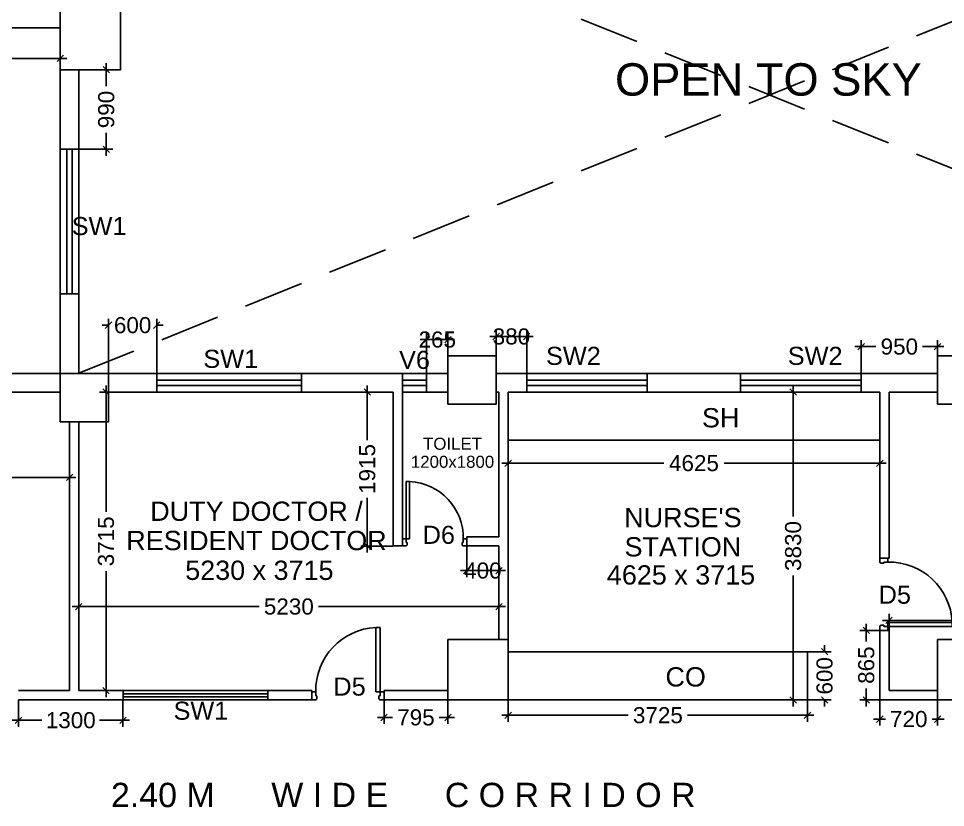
# Model space of a CAD drawing. Extents: x 7620542 to 7843793, y -6476226 to -6093835.
# Drawn here: x 7727223 to 7738759, y -6404808 to -6394993 of the extents above; entities that cross this region are included whole.
import ezdxf
from ezdxf.enums import TextEntityAlignment as Align

# ---------------------------------------------------------------- set-up
doc = ezdxf.new("R2010")
doc.units = 0
doc.header["$LTSCALE"] = 600
doc.header["$MEASUREMENT"] = 0
doc.header["$PDMODE"] = 35
doc.linetypes.add('HIDDEN2', pattern=[0.1875, 0.125, -0.0625])
doc.layers.get('0').update_dxf_attribs({"linetype": 'CONTINUOUS'})
doc.layers.get('Defpoints').update_dxf_attribs({"linetype": 'CONTINUOUS'})
for name, color, linetype in [('Counter', 7, 'CONTINUOUS'), ('DOOR', 32, 'CONTINUOUS'), ('Duct', 8, 'CONTINUOUS'), ('joinery', 7, 'CONTINUOUS'), ('LA-column', 3, 'CONTINUOUS'), ('Room Dim', 1, 'CONTINUOUS'), ('Shleves', 7, 'CONTINUOUS'), ('TEXT', 6, 'CONTINUOUS'), ('TXT', 6, 'CONTINUOUS'), ('Walls', 7, 'CONTINUOUS'), ('WIN', 151, 'CONTINUOUS'), ('Working Dim', 5, 'CONTINUOUS')]:
    doc.layers.add(name, color=color, linetype=linetype)
doc.styles.add('ari', font='arial.ttf')
doc.styles.add('ARIAL', font='arial.ttf')
doc.dimstyles.new('int. dim', dxfattribs={"dimtxt": 450, "dimasz": 80, "dimexe": 80, "dimexo": 0, "dimgap": 70, "dimtad": 0, "dimdec": 0, "dimzin": 12, "dimdsep": 46, "dimtxsty": 'ari', "dimblk": 'OBLIQUE', "dimcen": 2, "dimdle": 80, "dimclrd": 256, "dimclre": 256, "dimclrt": 6, "dimadec": 0, "dimazin": 0, "dimtfac": 1, "dimtdec": 0, "dimtix": 1, "dimtmove": 2, "dimatfit": 3, "dimfxl": 1, "dimtolj": 1, "dimtzin": 0, "dimlwd": -1, "dimlwe": -1, "dimarcsym": 0})

# ---------------------------------------------------------------- blocks, each defined once
blk = doc.blocks.new('1000')
at = {"layer": 'DOOR'}
for p, q in [((0, -100), (0, 0)), ((0, 0), (50, 0)), ((50, -100), (0, -100)), ((50, 0), (50, -2)), ((63, -49), (50, -49)), ((50, -49), (50, -100)), ((50, -100), (50, -901)), ((100, -100), (50, -100)), ((63, -13), (61, -13)), ((63, -13), (63, -49)), ((100, -901), (100, -100)), ((837, -13), (837, -49)), ((837, -13), (839, -13)), ((837, -49), (850, -49)), ((850, 0), (850, -2)), ((900, 0), (850, 0)), ((850, -49), (850, -100)), ((850, -100), (900, -100)), ((900, -100), (900, 0)), ((50, -901), (100, -901))]:
    blk.add_line(p, q, dxfattribs=at)
for centre, major_axis, start_param, end_param in [((50, -13), (-7.95, 7.95), 3.926991, 5.497787), ((850, -13), (7.95, 7.95), 0.785398, 2.356194)]:
    blk.add_ellipse(centre, major_axis=major_axis, ratio=1, start_param=start_param, end_param=end_param, dxfattribs=at)
at = {"layer": 'DOOR', "color": 145}
blk.add_ellipse((64, -115), major_axis=(-520, 590), ratio=1, start_param=2.464943, end_param=4.009476, dxfattribs=at)
blk = doc.blocks.new('_Oblique')
at = {"color": 0, "linetype": 'ByBlock', "lineweight": -2}
blk.add_line((-0.5, -0.5), (0.5, 0.5), dxfattribs=at)
blk = doc.blocks.new('*D268')
at = {"layer": 'Defpoints', "color": 0, "transparency": 16777216}
for p in [(7737942, -6403470, 2), (7738662, -6403470, 2), (7737942, -6403709)]:
    blk.add_point(p, dxfattribs=at)
at = {"layer": 'Working Dim', "transparency": 16777216}
for p, q in [((7737942, -6403470), (7737942, -6403789)), ((7738662, -6403470), (7738662, -6403789)), ((7737862, -6403709), (7738012, -6403709)), ((7738742, -6403709), (7738592, -6403709))]:
    blk.add_line(p, q, dxfattribs=at)
at = {"layer": 'Working Dim', "transparency": 16777216, "xscale": 80, "yscale": 80, "zscale": 80, "rotation": 180}
blk.add_blockref('_Oblique', (7737942, -6403709), dxfattribs=at)
at = {"layer": 'Working Dim', "transparency": 16777216, "xscale": 80, "yscale": 80, "zscale": 80}
blk.add_blockref('_Oblique', (7738662, -6403709), dxfattribs=at)
at = {"layer": 'Working Dim', "color": 6, "transparency": 16777216, "insert": (7738302, -6403709), "char_height": 200, "attachment_point": 5, "style": 'ari'}
blk.add_mtext('\\A1;720', dxfattribs=at)
blk = doc.blocks.new('*D269')
at = {"layer": 'Defpoints', "color": 0, "transparency": 16777216}
for p in [(7737774, -6402605), (7737942, -6402605, 2), (7737942, -6403470, 2)]:
    blk.add_point(p, dxfattribs=at)
at = {"layer": 'Working Dim', "transparency": 16777216}
for p, q in [((7737774, -6402525), (7737774, -6402745)), ((7737942, -6402605), (7737694, -6402605)), ((7737774, -6403550), (7737774, -6403329)), ((7737942, -6403470), (7737694, -6403470))]:
    blk.add_line(p, q, dxfattribs=at)
at = {"layer": 'Working Dim', "transparency": 16777216, "xscale": 80, "yscale": 80, "zscale": 80}
for p, rotation in [((7737774, -6402605), 90), ((7737774, -6403470), 270)]:
    blk.add_blockref('_Oblique', p, dxfattribs=dict(at, rotation=rotation))
at = {"layer": 'Working Dim', "color": 6, "transparency": 16777216, "insert": (7737774, -6403037), "char_height": 200, "attachment_point": 5, "rotation": 90, "style": 'ari'}
blk.add_mtext('\\A1;865', dxfattribs=at)
blk = doc.blocks.new('*D270')
at = {"layer": 'Defpoints', "color": 0, "transparency": 16777216}
for p in [(7733317, -6403470, -1), (7737042, -6403470, -1), (7737042, -6403661)]:
    blk.add_point(p, dxfattribs=at)
at = {"layer": 'Working Dim', "transparency": 16777216}
for p, q in [((7733317, -6403470), (7733317, -6403741)), ((7737042, -6403470), (7737042, -6403741)), ((7733237, -6403661), (7734810, -6403661)), ((7737122, -6403661), (7735549, -6403661))]:
    blk.add_line(p, q, dxfattribs=at)
at = {"layer": 'Working Dim', "transparency": 16777216, "xscale": 80, "yscale": 80, "zscale": 80, "rotation": 180}
blk.add_blockref('_Oblique', (7733317, -6403661), dxfattribs=at)
at = {"layer": 'Working Dim', "transparency": 16777216, "xscale": 80, "yscale": 80, "zscale": 80}
blk.add_blockref('_Oblique', (7737042, -6403661), dxfattribs=at)
at = {"layer": 'Working Dim', "color": 6, "transparency": 16777216, "insert": (7735180, -6403661), "char_height": 200, "attachment_point": 5, "style": 'ari'}
blk.add_mtext('\\A1;3725', dxfattribs=at)
blk = doc.blocks.new('*D271')
at = {"layer": 'Defpoints', "color": 0, "transparency": 16777216}
for p in [(7737042, -6402870, -1), (7737042, -6403470, -1), (7737255, -6403470)]:
    blk.add_point(p, dxfattribs=at)
at = {"layer": 'Working Dim', "transparency": 16777216}
for p, q in [((7737255, -6402870), (7737255, -6402790)), ((7737042, -6402870), (7737335, -6402870)), ((7737255, -6402870), (7737255, -6402878)), ((7737042, -6403470), (7737335, -6403470)), ((7737255, -6403470), (7737255, -6403461)), ((7737255, -6403470), (7737255, -6403550))]:
    blk.add_line(p, q, dxfattribs=at)
at = {"layer": 'Working Dim', "transparency": 16777216, "xscale": 80, "yscale": 80, "zscale": 80}
for p, rotation in [((7737255, -6402870), 270), ((7737255, -6403470), 90)]:
    blk.add_blockref('_Oblique', p, dxfattribs=dict(at, rotation=rotation))
at = {"layer": 'Working Dim', "color": 6, "transparency": 16777216, "insert": (7737255, -6403170), "char_height": 200, "attachment_point": 5, "rotation": 90, "style": 'ari'}
blk.add_mtext('\\A1;600', dxfattribs=at)
blk = doc.blocks.new('*D272')
at = {"layer": 'Defpoints', "color": 0, "transparency": 16777216}
for p in [(7736275, -6399640, 2), (7736864, -6399640), (7736575, -6403470, -1)]:
    blk.add_point(p, dxfattribs=at)
at = {"layer": 'Working Dim', "transparency": 16777216}
for p, q in [((7736864, -6399560), (7736864, -6401186)), ((7736275, -6399640), (7736944, -6399640)), ((7736864, -6403550), (7736864, -6401923)), ((7736575, -6403470), (7736944, -6403470))]:
    blk.add_line(p, q, dxfattribs=at)
at = {"layer": 'Working Dim', "transparency": 16777216, "xscale": 80, "yscale": 80, "zscale": 80}
for p, rotation in [((7736864, -6399640), 90), ((7736864, -6403470), 270)]:
    blk.add_blockref('_Oblique', p, dxfattribs=dict(at, rotation=rotation))
at = {"layer": 'Working Dim', "color": 6, "transparency": 16777216, "insert": (7736864, -6401555), "char_height": 200, "attachment_point": 5, "rotation": 90, "style": 'ari'}
blk.add_mtext('\\A1;3830', dxfattribs=at)
blk = doc.blocks.new('*D273')
at = {"layer": 'Defpoints', "color": 0, "transparency": 16777216}
for p in [(7733317, -6400240, -1), (7737942, -6400240, -1), (7737942, -6400525)]:
    blk.add_point(p, dxfattribs=at)
at = {"layer": 'Working Dim', "transparency": 16777216}
for p, q in [((7733317, -6400240), (7733317, -6400605)), ((7737942, -6400240), (7737942, -6400605)), ((7733237, -6400525), (7735256, -6400525)), ((7738022, -6400525), (7736003, -6400525))]:
    blk.add_line(p, q, dxfattribs=at)
at = {"layer": 'Working Dim', "transparency": 16777216, "xscale": 80, "yscale": 80, "zscale": 80, "rotation": 180}
blk.add_blockref('_Oblique', (7733317, -6400525), dxfattribs=at)
at = {"layer": 'Working Dim', "transparency": 16777216, "xscale": 80, "yscale": 80, "zscale": 80}
blk.add_blockref('_Oblique', (7737942, -6400525), dxfattribs=at)
at = {"layer": 'Working Dim', "color": 6, "transparency": 16777216, "insert": (7735629, -6400525), "char_height": 200, "attachment_point": 5, "style": 'ari'}
blk.add_mtext('\\A1;4625', dxfattribs=at)
blk = doc.blocks.new('*D274')
at = {"layer": 'Defpoints', "color": 0, "transparency": 16777216}
for p in [(7727972, -6402133, 2), (7733202, -6402133, 2), (7733202, -6402309)]:
    blk.add_point(p, dxfattribs=at)
at = {"layer": 'Working Dim', "transparency": 16777216}
for p, q in [((7727972, -6402133), (7727972, -6402389)), ((7733202, -6402133), (7733202, -6402389)), ((7727892, -6402309), (7730219, -6402309)), ((7733282, -6402309), (7730955, -6402309))]:
    blk.add_line(p, q, dxfattribs=at)
at = {"layer": 'Working Dim', "transparency": 16777216, "xscale": 80, "yscale": 80, "zscale": 80, "rotation": 180}
blk.add_blockref('_Oblique', (7727972, -6402309), dxfattribs=at)
at = {"layer": 'Working Dim', "transparency": 16777216, "xscale": 80, "yscale": 80, "zscale": 80}
blk.add_blockref('_Oblique', (7733202, -6402309), dxfattribs=at)
at = {"layer": 'Working Dim', "color": 6, "transparency": 16777216, "insert": (7730587, -6402309), "char_height": 200, "attachment_point": 5, "style": 'ari'}
blk.add_mtext('\\A1;5230', dxfattribs=at)
blk = doc.blocks.new('*D275')
at = {"layer": 'Defpoints', "color": 0, "transparency": 16777216}
for p in [(7728530, -6399640, 2), (7728312, -6403354), (7728523, -6403354, -1)]:
    blk.add_point(p, dxfattribs=at)
at = {"layer": 'Working Dim', "transparency": 16777216}
for p, q in [((7728312, -6399560), (7728312, -6401128)), ((7728530, -6399640), (7728232, -6399640)), ((7728312, -6403434), (7728312, -6401866)), ((7728523, -6403354), (7728232, -6403354))]:
    blk.add_line(p, q, dxfattribs=at)
at = {"layer": 'Working Dim', "transparency": 16777216, "xscale": 80, "yscale": 80, "zscale": 80}
for p, rotation in [((7728312, -6399640), 90), ((7728312, -6403354), 270)]:
    blk.add_blockref('_Oblique', p, dxfattribs=dict(at, rotation=rotation))
at = {"layer": 'Working Dim', "color": 6, "transparency": 16777216, "insert": (7728312, -6401497), "char_height": 200, "attachment_point": 5, "rotation": 90, "style": 'ari'}
blk.add_mtext('\\A1;3715', dxfattribs=at)
blk = doc.blocks.new('*D276')
at = {"layer": 'Defpoints', "color": 0, "transparency": 16777216}
for p in [(7727858, -6400701), (7723123, -6400767, 2), (7727858, -6400854, 2)]:
    blk.add_point(p, dxfattribs=at)
at = {"layer": 'Working Dim', "transparency": 16777216}
for p, q in [((7723123, -6400767), (7723123, -6400621)), ((7727858, -6400854), (7727858, -6400621)), ((7723043, -6400701), (7725117, -6400701)), ((7727938, -6400701), (7725864, -6400701))]:
    blk.add_line(p, q, dxfattribs=at)
at = {"layer": 'Working Dim', "transparency": 16777216, "xscale": 80, "yscale": 80, "zscale": 80, "rotation": 180}
blk.add_blockref('_Oblique', (7723123, -6400701), dxfattribs=at)
at = {"layer": 'Working Dim', "transparency": 16777216, "xscale": 80, "yscale": 80, "zscale": 80}
blk.add_blockref('_Oblique', (7727858, -6400701), dxfattribs=at)
at = {"layer": 'Working Dim', "color": 6, "transparency": 16777216, "insert": (7725491, -6400701), "char_height": 200, "attachment_point": 5, "style": 'ari'}
blk.add_mtext('\\A1;4735', dxfattribs=at)
blk = doc.blocks.new('*D280')
at = {"layer": 'Defpoints', "color": 0, "transparency": 16777216}
for p in [(7742791, -6402480), (7738057, -6402816, 2), (7742791, -6402816, 2)]:
    blk.add_point(p, dxfattribs=at)
at = {"layer": 'Working Dim', "transparency": 16777216}
for p, q in [((7738057, -6402816), (7738057, -6402400)), ((7742791, -6402816), (7742791, -6402400)), ((7737977, -6402480), (7740051, -6402480)), ((7742871, -6402480), (7740797, -6402480))]:
    blk.add_line(p, q, dxfattribs=at)
at = {"layer": 'Working Dim', "transparency": 16777216, "xscale": 80, "yscale": 80, "zscale": 80, "rotation": 180}
blk.add_blockref('_Oblique', (7738057, -6402480), dxfattribs=at)
at = {"layer": 'Working Dim', "transparency": 16777216, "xscale": 80, "yscale": 80, "zscale": 80}
blk.add_blockref('_Oblique', (7742791, -6402480), dxfattribs=at)
at = {"layer": 'Working Dim', "color": 6, "transparency": 16777216, "insert": (7740424, -6402480), "char_height": 200, "attachment_point": 5, "style": 'ari'}
blk.add_mtext('\\A1;4735', dxfattribs=at)
blk = doc.blocks.new('*D946')
at = {"layer": 'Defpoints', "color": 0, "transparency": 16777216}
for p in [(7725743, -6395394, 13), (7727743, -6395394, 15), (7727743, -6395489)]:
    blk.add_point(p, dxfattribs=at)
at = {"layer": 'Working Dim', "transparency": 16777216}
for p, q in [((7725743, -6395394), (7725743, -6395569)), ((7727743, -6395394), (7727743, -6395569)), ((7725663, -6395489), (7726373, -6395489)), ((7727823, -6395489), (7727113, -6395489))]:
    blk.add_line(p, q, dxfattribs=at)
at = {"layer": 'Working Dim', "transparency": 16777216, "xscale": 80, "yscale": 80, "zscale": 80, "rotation": 180}
blk.add_blockref('_Oblique', (7725743, -6395489), dxfattribs=at)
at = {"layer": 'Working Dim', "transparency": 16777216, "xscale": 80, "yscale": 80, "zscale": 80}
blk.add_blockref('_Oblique', (7727743, -6395489), dxfattribs=at)
at = {"layer": 'Working Dim', "color": 6, "transparency": 16777216, "insert": (7726743, -6395489), "char_height": 200, "attachment_point": 5, "style": 'ari'}
blk.add_mtext('\\A1;2000', dxfattribs=at)
blk = doc.blocks.new('*D1594')
at = {"layer": 'Defpoints', "color": 0, "transparency": 16777216}
for p in [(7731772, -6403469), (7732567, -6403470, 3), (7731772, -6403688)]:
    blk.add_point(p, dxfattribs=at)
at = {"layer": 'Working Dim', "transparency": 16777216}
for p, q in [((7731772, -6403469), (7731772, -6403768)), ((7732567, -6403470), (7732567, -6403768)), ((7731692, -6403688), (7731878, -6403688)), ((7732647, -6403688), (7732460, -6403688))]:
    blk.add_line(p, q, dxfattribs=at)
at = {"layer": 'Working Dim', "transparency": 16777216, "xscale": 80, "yscale": 80, "zscale": 80, "rotation": 180}
blk.add_blockref('_Oblique', (7731772, -6403688), dxfattribs=at)
at = {"layer": 'Working Dim', "transparency": 16777216, "xscale": 80, "yscale": 80, "zscale": 80}
blk.add_blockref('_Oblique', (7732567, -6403688), dxfattribs=at)
at = {"layer": 'Working Dim', "color": 6, "transparency": 16777216, "insert": (7732169, -6403688), "char_height": 200, "attachment_point": 5, "style": 'ari'}
blk.add_mtext('\\A1;795', dxfattribs=at)
blk = doc.blocks.new('*D1595')
at = {"layer": 'Defpoints', "color": 0, "transparency": 16777216}
for p in [(7727223, -6403470, 3), (7728523, -6403470), (7728523, -6403723)]:
    blk.add_point(p, dxfattribs=at)
at = {"layer": 'Working Dim', "transparency": 16777216}
for p, q in [((7727223, -6403470), (7727223, -6403803)), ((7728523, -6403470), (7728523, -6403803)), ((7727143, -6403723), (7727514, -6403723)), ((7728603, -6403723), (7728232, -6403723))]:
    blk.add_line(p, q, dxfattribs=at)
at = {"layer": 'Working Dim', "transparency": 16777216, "xscale": 80, "yscale": 80, "zscale": 80, "rotation": 180}
blk.add_blockref('_Oblique', (7727223, -6403723), dxfattribs=at)
at = {"layer": 'Working Dim', "transparency": 16777216, "xscale": 80, "yscale": 80, "zscale": 80}
blk.add_blockref('_Oblique', (7728523, -6403723), dxfattribs=at)
at = {"layer": 'Working Dim', "color": 6, "transparency": 16777216, "insert": (7727873, -6403723), "char_height": 200, "attachment_point": 5, "style": 'ari'}
blk.add_mtext('\\A1;1300', dxfattribs=at)
blk = doc.blocks.new('*D1596')
at = {"layer": 'Defpoints', "color": 0, "transparency": 16777216}
for p in [(7732567, -6398987), (7732302, -6399410), (7732567, -6399410)]:
    blk.add_point(p, dxfattribs=at)
at = {"layer": 'Working Dim', "transparency": 16777216}
for p, q in [((7732302, -6398987), (7732222, -6398987)), ((7732302, -6399410), (7732302, -6398907)), ((7732302, -6398987), (7732567, -6398987)), ((7732567, -6399410), (7732567, -6398907)), ((7732567, -6398987), (7732647, -6398987))]:
    blk.add_line(p, q, dxfattribs=at)
at = {"layer": 'Working Dim', "transparency": 16777216, "xscale": 80, "yscale": 80, "zscale": 80}
blk.add_blockref('_Oblique', (7732302, -6398987), dxfattribs=at)
at = {"layer": 'Working Dim', "transparency": 16777216, "xscale": 80, "yscale": 80, "zscale": 80, "rotation": 180}
blk.add_blockref('_Oblique', (7732567, -6398987), dxfattribs=at)
at = {"layer": 'Working Dim', "color": 6, "transparency": 16777216, "insert": (7732434, -6398987), "char_height": 200, "attachment_point": 5, "style": 'ari'}
blk.add_mtext('\\A1;265', dxfattribs=at)
blk = doc.blocks.new('*D1597')
at = {"layer": 'Defpoints', "color": 0, "transparency": 16777216}
for p in [(7728943, -6398808), (7728343, -6399410, 5), (7728943, -6399410)]:
    blk.add_point(p, dxfattribs=at)
at = {"layer": 'Working Dim', "transparency": 16777216}
for p, q in [((7728343, -6399410), (7728343, -6398728)), ((7728943, -6399410), (7728943, -6398728)), ((7728343, -6398808), (7728263, -6398808)), ((7728343, -6398808), (7728352, -6398808)), ((7728943, -6398808), (7728934, -6398808)), ((7728943, -6398808), (7729023, -6398808))]:
    blk.add_line(p, q, dxfattribs=at)
at = {"layer": 'Working Dim', "transparency": 16777216, "xscale": 80, "yscale": 80, "zscale": 80}
blk.add_blockref('_Oblique', (7728343, -6398808), dxfattribs=at)
at = {"layer": 'Working Dim', "transparency": 16777216, "xscale": 80, "yscale": 80, "zscale": 80, "rotation": 180}
blk.add_blockref('_Oblique', (7728943, -6398808), dxfattribs=at)
at = {"layer": 'Working Dim', "color": 6, "transparency": 16777216, "insert": (7728643, -6398808), "char_height": 200, "attachment_point": 5, "style": 'ari'}
blk.add_mtext('\\A1;600', dxfattribs=at)
blk = doc.blocks.new('*D1598')
at = {"layer": 'Defpoints', "color": 0, "transparency": 16777216}
for p in [(7733547, -6398949), (7733167, -6399190, 0), (7733547, -6399410)]:
    blk.add_point(p, dxfattribs=at)
at = {"layer": 'Working Dim', "transparency": 16777216}
for p, q in [((7733167, -6399190), (7733167, -6398869)), ((7733547, -6399410), (7733547, -6398869)), ((7733167, -6398949), (7733087, -6398949)), ((7733167, -6398949), (7733547, -6398949)), ((7733547, -6398949), (7733627, -6398949))]:
    blk.add_line(p, q, dxfattribs=at)
at = {"layer": 'Working Dim', "transparency": 16777216, "xscale": 80, "yscale": 80, "zscale": 80}
blk.add_blockref('_Oblique', (7733167, -6398949), dxfattribs=at)
at = {"layer": 'Working Dim', "transparency": 16777216, "xscale": 80, "yscale": 80, "zscale": 80, "rotation": 180}
blk.add_blockref('_Oblique', (7733547, -6398949), dxfattribs=at)
at = {"layer": 'Working Dim', "color": 6, "transparency": 16777216, "insert": (7733357, -6398949), "char_height": 200, "attachment_point": 5, "style": 'ari'}
blk.add_mtext('\\A1;380', dxfattribs=at)
blk = doc.blocks.new('*D1599')
at = {"layer": 'Defpoints', "color": 0, "transparency": 16777216}
for p in [(7738660, -6399075), (7737710, -6399410), (7738660, -6399410)]:
    blk.add_point(p, dxfattribs=at)
at = {"layer": 'Working Dim', "transparency": 16777216}
for p, q in [((7737710, -6399410), (7737710, -6398995)), ((7738660, -6399410), (7738660, -6398995)), ((7737630, -6399075), (7737894, -6399075)), ((7738740, -6399075), (7738475, -6399075))]:
    blk.add_line(p, q, dxfattribs=at)
at = {"layer": 'Working Dim', "transparency": 16777216, "xscale": 80, "yscale": 80, "zscale": 80, "rotation": 180}
blk.add_blockref('_Oblique', (7737710, -6399075), dxfattribs=at)
at = {"layer": 'Working Dim', "transparency": 16777216, "xscale": 80, "yscale": 80, "zscale": 80}
blk.add_blockref('_Oblique', (7738660, -6399075), dxfattribs=at)
at = {"layer": 'Working Dim', "color": 6, "transparency": 16777216, "insert": (7738185, -6399075), "char_height": 200, "attachment_point": 5, "style": 'ari'}
blk.add_mtext('\\A1;950', dxfattribs=at)
blk = doc.blocks.new('*D1604')
at = {"layer": 'Defpoints', "color": 0, "transparency": 16777216}
for p in [(7727973, -6395630, 5), (7728315, -6395630), (7727973, -6396620, 5)]:
    blk.add_point(p, dxfattribs=at)
at = {"layer": 'Working Dim', "transparency": 16777216}
for p, q in [((7728315, -6395550), (7728315, -6395834)), ((7727973, -6395630), (7728395, -6395630)), ((7728315, -6396700), (7728315, -6396415)), ((7727973, -6396620), (7728395, -6396620))]:
    blk.add_line(p, q, dxfattribs=at)
at = {"layer": 'Working Dim', "transparency": 16777216, "xscale": 80, "yscale": 80, "zscale": 80}
for p, rotation in [((7728315, -6395630), 90), ((7728315, -6396620), 270)]:
    blk.add_blockref('_Oblique', p, dxfattribs=dict(at, rotation=rotation))
at = {"layer": 'Working Dim', "color": 6, "transparency": 16777216, "insert": (7728315, -6396125), "char_height": 200, "attachment_point": 5, "rotation": 90, "style": 'ari'}
blk.add_mtext('\\A1;990', dxfattribs=at)
blk = doc.blocks.new('*D2067')
at = {"layer": 'Defpoints', "color": 0, "transparency": 16777216}
for p in [(7732802, -6401555), (7733202, -6401555), (7732802, -6401861)]:
    blk.add_point(p, dxfattribs=at)
at = {"layer": 'Working Dim', "transparency": 16777216}
for p, q in [((7732802, -6401555), (7732802, -6401941)), ((7733202, -6401555), (7733202, -6401941)), ((7732802, -6401861), (7732722, -6401861)), ((7733202, -6401861), (7732802, -6401861)), ((7733202, -6401861), (7733282, -6401861))]:
    blk.add_line(p, q, dxfattribs=at)
at = {"layer": 'Working Dim', "transparency": 16777216, "xscale": 80, "yscale": 80, "zscale": 80}
blk.add_blockref('_Oblique', (7732802, -6401861), dxfattribs=at)
at = {"layer": 'Working Dim', "transparency": 16777216, "xscale": 80, "yscale": 80, "zscale": 80, "rotation": 180}
blk.add_blockref('_Oblique', (7733202, -6401861), dxfattribs=at)
at = {"layer": 'Working Dim', "color": 6, "transparency": 16777216, "insert": (7733002, -6401861), "char_height": 200, "attachment_point": 5, "style": 'ari'}
blk.add_mtext('\\A1;400', dxfattribs=at)
blk = doc.blocks.new('*D2068')
at = {"layer": 'Defpoints', "color": 0, "transparency": 16777216}
for p in [(7731887, -6399640), (7731563, -6401555), (7731887, -6401555)]:
    blk.add_point(p, dxfattribs=at)
at = {"layer": 'Working Dim', "transparency": 16777216}
for p, q in [((7731563, -6399560), (7731563, -6400237)), ((7731887, -6399640), (7731483, -6399640)), ((7731563, -6401635), (7731563, -6400957)), ((7731887, -6401555), (7731483, -6401555))]:
    blk.add_line(p, q, dxfattribs=at)
at = {"layer": 'Working Dim', "transparency": 16777216, "xscale": 80, "yscale": 80, "zscale": 80}
for p, rotation in [((7731563, -6399640), 90), ((7731563, -6401555), 270)]:
    blk.add_blockref('_Oblique', p, dxfattribs=dict(at, rotation=rotation))
at = {"layer": 'Working Dim', "color": 6, "transparency": 16777216, "insert": (7731563, -6400597), "char_height": 200, "attachment_point": 5, "rotation": 90, "style": 'ari'}
blk.add_mtext('\\A1;1915', dxfattribs=at)

msp = doc.modelspace()

# ---------------------------------------------------------------- linework, layer by layer
at = {"layer": 'Counter', "elevation": -13.692}
msp.add_lwpolyline([(7733316.968, -6402869.649), (7737042.145, -6402869.649), (7737042.145, -6403469.649), (7733316.968, -6403469.649)], dxfattribs=at)
at = {"layer": 'Duct', "color": 8, "linetype": 'HIDDEN2', "ltscale": 10}
for p, q in [((7727961.874, -6392479.605, -14.83), (7744821.47, -6399265.155, -14.83)), ((7727961.874, -6399409.571, -14.83), (7744821.648, -6392623.949, -14.83)), ((7727961.874, -6399409.57, -14.83), (7744821.648, -6392623.949, -14.83))]:
    msp.add_line(p, q, dxfattribs=at)
at = {"layer": 'LA-column', "color": 2}
for points, elevation in [([(7727742.968, -6395629.73), (7728492.968, -6395629.73), (7728492.968, -6394879.73), (7727742.968, -6394879.73)], -9.699), ([(7733166.968, -6399789.676), (7733166.968, -6399189.676), (7732566.968, -6399189.676), (7732566.968, -6399789.676)], -14.49), ([(7739259.969, -6399789.676), (7739259.969, -6399189.676), (7738659.969, -6399189.676), (7738659.969, -6399789.676)], -18.59), ([(7727742.968, -6400009.73), (7728342.968, -6400009.73), (7728342.968, -6399409.73), (7727742.968, -6399409.73)], -9.699), ([(7732566.968, -6402719.726), (7732566.968, -6403469.726), (7733316.968, -6403469.726), (7733316.968, -6402719.726)], -11.41), ([(7738659.969, -6402719.729), (7738659.969, -6403469.729), (7739409.969, -6403469.729), (7739409.969, -6402719.729)], -11.41)]:
    msp.add_lwpolyline(points, close=True, dxfattribs=dict(at, elevation=elevation))
at = {"layer": 'Shleves'}
msp.add_line((7733317.147, -6400239.659, -13.692), (7737942.548, -6400239.725, -13.692), dxfattribs=at)
at = {"layer": 'Walls'}
for p, q in [((7727742.968, -6395109.688, -14.83), (7721128.968, -6395109.688, -14.83)), ((7727742.968, -6399409.688, -14.83), (7727742.968, -6395629.839, -14.83)), ((7727972.968, -6399409.687, -14.83), (7727972.968, -6395629.839, -14.83)), ((7720978.968, -6399409.767, -14.83), (7727742.968, -6399409.767, -14.83)), ((7732567.147, -6399409.54, -14.83), (7728342.968, -6399409.61, -14.83)), ((7733167.147, -6399409.536, -14.83), (7738659.878, -6399409.608, -14.83)), ((7720978.968, -6399639.767, -14.83), (7727742.968, -6399639.767, -14.83)), ((7731886.649, -6399639.567, -14.83), (7728342.968, -6399639.612, -14.83)), ((7731886.649, -6401554.567, -14.83), (7731886.649, -6399639.55, -14.83)), ((7732001.649, -6401554.565, -14.83), (7732001.649, -6399639.55, -14.83)), ((7732567.147, -6399639.558, -14.83), (7732001.649, -6399639.565, -14.83)), ((7733202.147, -6399639.55, -14.83), (7733167.147, -6399639.551, -14.83)), ((7733202.147, -6401439.55, -14.83), (7733202.147, -6399639.55, -14.83)), ((7733317.147, -6399639.55, -14.83), (7737941.649, -6399639.616, -14.83)), ((7733317.147, -6402719.55, -14.83), (7733317.147, -6399639.55, -14.83)), ((7737941.649, -6401704.548, -14.83), (7737941.649, -6399639.616, -14.83)), ((7738659.878, -6399639.616, -14.83), (7738056.649, -6399639.616, -14.83)), ((7738056.649, -6401704.548, -14.83), (7738056.649, -6399639.616, -14.83)), ((7727858.147, -6403354.616, -14.83), (7727858.147, -6400009.918, -14.83)), ((7727973.147, -6403354.616, -14.83), (7727973.147, -6400009.918, -14.83)), ((7733202.147, -6401439.55, -14.83), (7732801.649, -6401439.555, -14.83)), ((7732801.649, -6401554.565, -14.83), (7732801.649, -6401439.555, -14.83)), ((7732001.649, -6401554.565, -14.83), (7731886.649, -6401554.567, -14.83)), ((7733202.147, -6401554.55, -14.83), (7732801.649, -6401554.555, -14.83)), ((7733202.147, -6402719.55, -14.83), (7733202.147, -6401554.55, -14.83)), ((7738056.649, -6401704.548, -14.83), (7737941.649, -6401704.548, -14.83)), ((7737941.649, -6403469.616, -14.83), (7737941.649, -6402604.554, -14.83)), ((7738056.649, -6402604.554, -14.83), (7737941.649, -6402604.554, -14.83)), ((7738056.649, -6403354.616, -14.83), (7738056.649, -6402604.554, -14.83)), ((7727223.147, -6403354.616, -14.83), (7727858.147, -6403354.616, -14.83)), ((7727973.147, -6403354.616, -14.83), (7730871.643, -6403354.567, -14.83)), ((7731771.649, -6403469.552, -14.83), (7731771.649, -6403354.418, -14.83)), ((7731771.649, -6403354.552, -14.83), (7732567.147, -6403354.539, -14.83)), ((7738056.649, -6403354.616, -14.83), (7738661.147, -6403354.616, -14.83)), ((7727223.147, -6403469.616, -14.83), (7730871.643, -6403469.565, -14.83)), ((7731771.649, -6403469.552, -14.83), (7732567.147, -6403469.541, -14.83)), ((7737941.649, -6403469.616, -14.83), (7738661.147, -6403469.616, -14.83))]:
    msp.add_line(p, q, dxfattribs=at)
at = {"layer": 'Walls', "linetype": 'Continuous'}
msp.add_line((7730871.643, -6403469.565, -14.83), (7730871.643, -6403354.418, -14.83), dxfattribs=at)
at = {"layer": 'WIN', "linetype": 'Continuous', "elevation": -14.83}
for points in [[(7727972.79, -6396619.587), (7727972.79, -6398419.587), (7727742.79, -6398419.587), (7727742.79, -6396619.587)], [(7727972.968, -6396619.506), (7727972.968, -6398419.506), (7727742.968, -6398419.506), (7727742.968, -6396619.506)], [(7727972.968, -6396619.506), (7727972.968, -6398419.506), (7727742.968, -6398419.506), (7727742.968, -6396619.506)], [(7727890.007, -6396619.587), (7727890.007, -6398419.587), (7727825.573, -6398419.587), (7727825.573, -6396619.587)], [(7727890.184, -6396619.506), (7727890.184, -6398419.506), (7727825.751, -6398419.506), (7727825.751, -6396619.506)], [(7727890.184, -6396619.506), (7727890.184, -6398419.506), (7727825.751, -6398419.506), (7727825.751, -6396619.506)], [(7730742.898, -6399409.591), (7728942.898, -6399409.591), (7728942.898, -6399639.592), (7730742.898, -6399639.592)], [(7732301.649, -6399409.585), (7732001.649, -6399409.578), (7732001.649, -6399639.578), (7732301.649, -6399639.585)], [(7733547.147, -6399409.55), (7735047.147, -6399409.55), (7735047.147, -6399639.55), (7733547.147, -6399639.55)], [(7737709.649, -6399409.55), (7736209.649, -6399409.55), (7736209.649, -6399639.55), (7737709.649, -6399639.55)], [(7730742.898, -6399492.375), (7728942.898, -6399492.375), (7728942.898, -6399556.808), (7730742.898, -6399556.808)], [(7732301.649, -6399490.926), (7732001.649, -6399490.919), (7732001.649, -6399558.237), (7732301.649, -6399558.244)], [(7733547.147, -6399492.333), (7735047.147, -6399492.333), (7735047.147, -6399556.767), (7733547.147, -6399556.767)], [(7737709.649, -6399492.333), (7736209.649, -6399492.333), (7736209.649, -6399556.767), (7737709.649, -6399556.767)], [(7728523.183, -6403354.468), (7728523.183, -6403469.458), (7730323.592, -6403469.458), (7730323.592, -6403354.468)], [(7728523.183, -6403394.468), (7728523.183, -6403429.458), (7730323.592, -6403429.458), (7730323.592, -6403394.468)]]:
    msp.add_lwpolyline(points, close=True, dxfattribs=at)

# ---------------------------------------------------------------- block references
at = {"layer": 'DOOR', "linetype": 'Continuous', "xscale": -0.8888888917863601, "yscale": 0.8888888917863369, "zscale": 0.88888889178636, "rotation": 179.9999869132508}
msp.add_blockref('1000', (7732001.649, -6401554.545, -14.83), dxfattribs=at)
at = {"layer": 'DOOR', "linetype": 'Continuous'}
for p, rotation in [((7737941.649, -6402604.548, -14.83), 90.0000130200481), ((7731771.643, -6403469.419, -14.83), 180.0000130200482)]:
    msp.add_blockref('1000', p, dxfattribs=dict(at, rotation=rotation))

# ---------------------------------------------------------------- texts
at = {"layer": 'Counter', "color": 10, "style": 'ARIAL'}
msp.add_text('CO', height=240, dxfattribs=at).set_placement((7735274.246, -6403302.831, -15.975))
at = {"layer": 'joinery', "style": 'ari'}
for s, p in [('SW1', (7728225.785, -6397687.321, -16.377)), ('SW1', (7729864.321, -6399338.536, -14.83)), ('V6', (7732151.476, -6399351.933, -14.83)), ('SW2', (7734128.684, -6399301.664, -14.83)), ('SW2', (7737137.389, -6399301.664, -14.83)), ('D5', (7738128.803, -6402273.277, -14.83)), ('D5', (7731342.596, -6403416.202, -14.83)), ('SW1', (7729492.871, -6403716.538, -14.83))]:
    msp.add_text(s, height=225, dxfattribs=at).set_placement(p, align=Align.CENTER)
msp.add_text('D6', height=225, dxfattribs=at).set_placement((7732252.735, -6401528.063, -15.968))
at = {"layer": 'Room Dim', "style": 'ARIAL'}
msp.add_text('1200x1800', height=150, dxfattribs=at).set_placement((7732624.26, -6400582.234, -14.83), align=Align.CENTER)
for s, p in [('5230 x 3715', (7730220.053, -6401857.034, -14.83)), ('4625 x 3715', (7735467.908, -6401914.514, -14.83))]:
    msp.add_text(s, height=240, dxfattribs=at).set_placement(p, align=Align.MIDDLE_CENTER)
at = {"layer": 'Shleves', "color": 10, "style": 'ARIAL'}
msp.add_text('SH', height=240, dxfattribs=at).set_placement((7735728.617, -6400079.411, -21.106))
at = {"layer": 'TEXT', "color": 7, "style": 'ARIAL'}
for s, height, p in [('OPEN TO SKY', 403.2, (7736555.323, -6395952.362, -14.83)), ('TOILET', 150, (7732624.26, -6400357.803, -14.83)), ('DUTY DOCTOR /', 240, (7730184.402, -6401242.343, -14.83)), ("NURSE'S", 240, (7735491.351, -6401320.81, -14.83)), ('RESIDENT DOCTOR', 240, (7730184.402, -6401606.61, -14.83)), ('STATION', 240, (7735491.351, -6401685.077, -14.83))]:
    msp.add_text(s, height=height, dxfattribs=at).set_placement(p, align=Align.CENTER)
at = {"layer": 'TXT', "color": 7, "style": 'ARIAL'}
msp.add_text('2.40 M      W I D E      C O R R I D O R', height=302.4, dxfattribs=at).set_placement((7732011.071, -6404803.309, -14.83), align=Align.CENTER)

# ---------------------------------------------------------------- dimensions: what is measured, and where the dimension line sits
at = {"layer": 'Working Dim'}
for base, p1, p2, override, picture, middle in [((7727742.968, -6395489.051, -14.83), (7725742.968, -6395394.082, -1.738), (7727742.968, -6395394.082), {"dimtxt": 200}, '*D946', (7726742.968, -6395489.051, -14.83)), ((7728942.898, -6398808.113, -14.83), (7728342.968, -6399409.73, -9.699), (7728942.898, -6399409.591, -14.83), {"dimtxt": 200, "dimarcsym": 1}, '*D1597', (7728642.933, -6398808.113, -14.83)), ((7732567.147, -6398986.864, -14.83), (7732301.649, -6399409.585, -14.83), (7732567.147, -6399409.54, -14.83), {"dimtxt": 200, "dimarcsym": 1}, '*D1596', (7732434.398, -6398986.864, -14.83)), ((7733547.147, -6398948.804, -14.83), (7733166.968, -6399189.676, -14.49), (7733547.147, -6399409.55, -14.83), {"dimtxt": 200, "dimarcsym": 1}, '*D1598', (7733357.058, -6398948.804, -14.83)), ((7738659.878, -6399074.556, -14.83), (7737709.649, -6399409.55, -14.83), (7738659.878, -6399409.608, -14.83), {"dimtxt": 200, "dimarcsym": 1}, '*D1599', (7738184.764, -6399074.556, -14.83)), ((7737941.64, -6400524.597, -14.83), (7733317.138, -6400239.55, -15.968), (7737941.64, -6400239.616, -15.968), {"dimtxt": 200}, '*D273', (7735629.389, -6400524.597, -14.83)), ((7727858.147, -6400701.338, -14.83), (7723123.149, -6400766.672, -13.12), (7727858.147, -6400853.756, -13.12), {"dimtxt": 200}, '*D276', (7725490.648, -6400701.338, -14.83)), ((7733202.147, -6402309.464, -14.83), (7727972.147, -6402132.664, -13.12), (7733202.147, -6402132.664, -13.12), {"dimtxt": 200}, '*D274', (7730587.147, -6402309.464, -14.83)), ((7742791.179, -6402480.228, -14.83), (7738056.649, -6402816.044, -13.12), (7742791.179, -6402816.044, -13.12), {"dimtxt": 200}, '*D280', (7740423.914, -6402480.228, -14.83)), ((7728523.183, -6403722.824, -14.83), (7727222.968, -6403469.726, -11.41), (7728523.183, -6403469.602, -14.83), {"dimtxt": 200, "dimarcsym": 1}, '*D1595', (7727873.076, -6403722.824, -14.83)), ((7731771.649, -6403688.219, -14.83), (7732566.968, -6403469.541, -11.41), (7731771.649, -6403469.419, -14.83), {"dimtxt": 200, "dimarcsym": 1}, '*D1594', (7732169.308, -6403688.219, -14.83)), ((7737042.147, -6403661.489, -14.83), (7733317.147, -6403469.53, -15.968), (7737042.147, -6403469.53, -15.968), {"dimtxt": 200}, '*D270', (7735179.647, -6403661.489, -14.83)), ((7737941.649, -6403708.774, -14.83), (7738662.147, -6403469.616, -13.12), (7737941.649, -6403469.616, -13.12), {"dimtxt": 200}, '*D268', (7738301.898, -6403708.774, -14.83))]:
    dim = msp.add_linear_dim(base=base, p1=p1, p2=p2, dimstyle='int. dim', override=override, dxfattribs=at)
    dim.commit()
    dim.dimension.update_dxf_attribs({"geometry": picture, "text_midpoint": middle})
for base, p1, p2, picture, middle in [((7728315.36, -6395629.571, -25.093), (7727972.79, -6396619.587, -19.962), (7727972.79, -6395629.571, -19.962), '*D1604', (7728315.36, -6396124.579, -25.093)), ((7728311.753, -6403354.483, -14.83), (7728529.772, -6399639.609, -13.12), (7728523.183, -6403354.483, -15.968), '*D275', (7728311.753, -6401497.046, -14.83)), ((7736863.793, -6399639.597, -14.83), (7736575.236, -6403469.53, -15.968), (7736275.291, -6399639.597, -13.12), '*D272', (7736863.793, -6401554.563, -14.83)), ((7737773.522, -6402604.554, -14.83), (7737941.649, -6403469.616, -13.12), (7737941.649, -6402604.554, -13.12), '*D269', (7737773.522, -6403037.085, -14.83)), ((7737254.837, -6403469.53, -14.83), (7737042.147, -6402869.53, -15.968), (7737042.147, -6403469.53, -15.968), '*D271', (7737254.837, -6403169.53, -14.83))]:
    dim = msp.add_linear_dim(base=base, p1=p1, p2=p2, angle=90, dimstyle='int. dim', override={"dimtxt": 200}, dxfattribs=at)
    dim.commit()
    dim.dimension.update_dxf_attribs({"geometry": picture, "text_midpoint": middle})
at = {"layer": 'Working Dim', "color": 7}
dim = msp.add_linear_dim(base=(7731562.798, -6401554.567, -14.83), p1=(7731886.649, -6399639.567, -14.83), p2=(7731886.649, -6401554.567, -14.83), angle=90, dimstyle='int. dim', override={"dimtxt": 200, "dimarcsym": 1}, dxfattribs=at)
dim.commit()
dim.dimension.update_dxf_attribs({"geometry": '*D2068', "text_midpoint": (7731562.798, -6400597.067, -14.83)})
dim = msp.add_linear_dim(base=(7732801.649, -6401861.001, -14.83), p1=(7733202.147, -6401554.55, -14.83), p2=(7732801.649, -6401554.565, -14.83), dimstyle='int. dim', override={"dimtxt": 200, "dimarcsym": 1}, dxfattribs=at)
dim.commit()
dim.dimension.update_dxf_attribs({"geometry": '*D2067', "text_midpoint": (7733001.898, -6401861.001, -14.83)})

doc.saveas('drawing.dxf')
